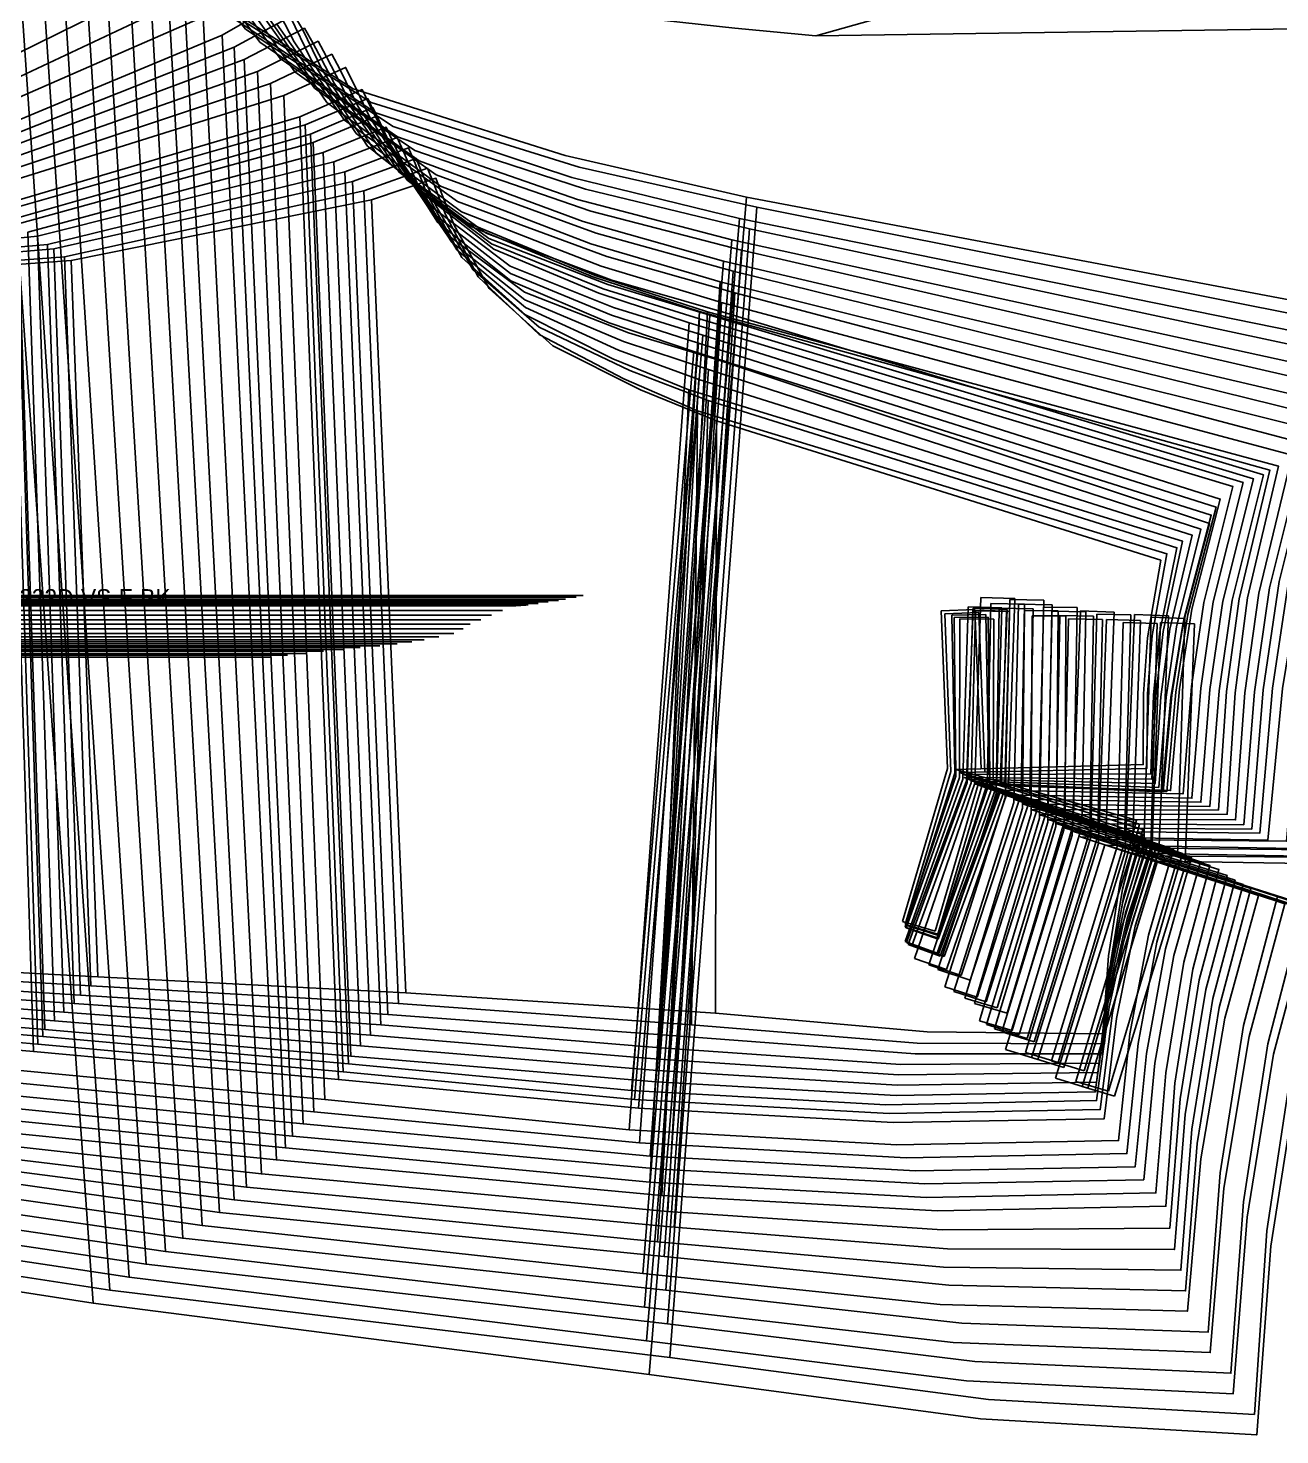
# Model space of a CAD drawing. Extents: x -103 to 6, y 0 to 147.
# Drawn here: x -75.07 to -56.63, y 108.74 to 129.46 of the extents above; entities that cross this region are included whole.
import ezdxf

# ---------------------------------------------------------------- set-up
doc = ezdxf.new("R2010")
doc.units = 0

# ---------------------------------------------------------------- blocks, each defined once
blk = doc.blocks.new('LDM000222D-VS-F-FR_60')
at = {"layer": '1'}
blk.add_lwpolyline([(-77.1952, 145.766), (-72.8323, 146.8439), (-71.8586, 147.0865), (-71.8586, 147.0865), (-71.4376, 146.3196), (-70.6809, 145.5659), (-69.4465, 144.9866), (-68.0994, 144.7555), (-66.3907, 144.6585), (-66.3907, 144.6585), (-56.9045, 144.8959), (-56.9045, 144.8959), (-56.9198, 141.5035), (-56.643, 136.2696), (-56.0609, 131.4348), (-56.0609, 131.4348), (-55.7184, 129.4644), (-55.7184, 129.4644), (-63.469, 129.3513), (-63.469, 129.3513), (-64.663, 129.4651), (-72.8562, 130.36), (-72.8562, 130.36), (-77.1995, 130.9383)], dxfattribs=at)
at = {"layer": '8'}
blk.add_line((-56.0609, 131.4348), (-63.469, 129.3513), dxfattribs=at)
blk = doc.blocks.new('LDM000222D-VS-F-BK_22')
at = {"layer": '1'}
blk.add_lwpolyline([(-82.5299, 125.4445), (-74.4346, 126.0404), (-70.0121, 126.9355), (-69.0644, 127.252), (-69.0644, 127.252), (-68.9755, 127.0184), (-68.7944, 126.562), (-68.281, 125.6293), (-67.3414, 124.7828), (-66.0506, 124.1355), (-64.9324, 123.6804), (-58.3886, 121.6266), (-58.3886, 121.6266), (-58.5845, 120.4807), (-58.6412, 119.6602), (-58.6449, 118.6152), (-58.6449, 118.6152), (-61.4053, 118.5426), (-61.4053, 118.5426), (-58.7469, 117.7963), (-58.7469, 117.7963), (-58.9899, 116.8648), (-59.1559, 115.8003), (-59.2403, 114.6482), (-59.2403, 114.6482), (-61.8287, 114.6795), (-64.9444, 114.9518), (-69.5087, 115.2537), (-69.5087, 115.2537), (-74.0444, 115.4865), (-82.5399, 115.9475)], dxfattribs=at)
at = {"layer": '5'}
blk.add_line((-87.9194, 121.1085), (-66.8929, 121.1085), dxfattribs=at)
at = {"layer": '7'}
blk.add_line((-87.9194, 121.1085), (-66.8929, 121.1085), dxfattribs=at)
at = {"layer": '8'}
for p, q in [((-70.0121, 126.9355), (-69.5087, 115.2537)), ((-74.0444, 115.4865), (-74.4346, 126.0404)), ((-64.9444, 114.9518), (-64.9324, 123.6804)), ((-61.6241, 120.8824), (-61.1244, 120.9024)), ((-61.5308, 118.558), (-61.6241, 120.8824)), ((-61.0305, 118.5531), (-61.1244, 120.9024)), ((-61.5308, 118.558), (-62.1909, 116.3019)), ((-61.0443, 118.4412), (-61.711, 116.1616)), ((-62.1909, 116.3019), (-61.711, 116.1616))]:
    blk.add_line(p, q, dxfattribs=at)
at = {"layer": '1'}
blk.add_text('Piece Name: LDM000222D-VS-F-BK', height=0.25, dxfattribs=at).set_placement((-78.4716, 120.9501))
blk = doc.blocks.new('LDM000222D-VS-F-BK_23')
at = {"layer": '1'}
blk.add_lwpolyline([(-82.6295, 125.4809), (-74.5353, 126.0967), (-70.1269, 127.0675), (-69.1848, 127.4002), (-69.1848, 127.4002), (-69.0919, 127.1682), (-68.9243, 126.7191), (-68.442, 125.7984), (-67.542, 124.9533), (-66.2951, 124.2956), (-65.2129, 123.8289), (-58.2977, 121.7224), (-58.2977, 121.7224), (-58.5139, 120.5187), (-58.5807, 119.656), (-58.5938, 118.5567), (-58.5938, 118.5567), (-61.3545, 118.4965), (-61.3545, 118.4965), (-58.6995, 117.7382), (-58.6995, 117.7382), (-58.9526, 116.7804), (-59.1269, 115.6854), (-59.2175, 114.5001), (-59.2175, 114.5001), (-61.9768, 114.5137), (-65.3001, 114.7802), (-69.6149, 115.0951), (-69.6149, 115.0951), (-74.1451, 115.3549), (-82.6395, 115.8579)], dxfattribs=at)
at = {"layer": '5'}
blk.add_line((-88.0256, 121.0819), (-66.9991, 121.0819), dxfattribs=at)
at = {"layer": '7'}
blk.add_line((-88.0256, 121.0819), (-66.9991, 121.0819), dxfattribs=at)
at = {"layer": '8'}
for p, q in [((-70.1269, 127.0675), (-69.6149, 115.0951)), ((-74.1451, 115.3549), (-74.5353, 126.0967)), ((-65.3001, 114.7802), (-65.2129, 123.8289)), ((-61.566, 120.8372), (-61.0662, 120.8556)), ((-61.4799, 118.5125), (-61.566, 120.8372)), ((-60.9796, 118.5053), (-61.0662, 120.8556)), ((-61.4799, 118.5125), (-62.1524, 116.2607)), ((-60.9939, 118.3935), (-61.6732, 116.1177)), ((-62.1524, 116.2607), (-61.6732, 116.1177))]:
    blk.add_line(p, q, dxfattribs=at)
at = {"layer": '1'}
blk.add_text('Piece Name: LDM000222D-VS-F-BK', height=0.25, dxfattribs=at).set_placement((-78.4715, 120.9501))
blk = doc.blocks.new('LDM000222D-VS-F-BK_24')
at = {"layer": '1'}
blk.add_lwpolyline([(-82.7781, 125.514), (-74.6883, 126.2117), (-70.2933, 127.2068), (-69.3532, 127.5451), (-69.3532, 127.5451), (-69.2589, 127.3137), (-69.0643, 126.8503), (-68.52, 125.9062), (-67.5413, 125.059), (-66.2072, 124.4228), (-65.0536, 123.9797), (-58.1497, 121.809), (-58.1497, 121.809), (-58.4044, 120.5449), (-58.4941, 119.6369), (-58.5324, 118.4784), (-58.5324, 118.4784), (-61.2937, 118.4691), (-61.2937, 118.4691), (-58.6532, 117.6617), (-58.6532, 117.6617), (-58.9301, 116.6855), (-59.1289, 115.5674), (-59.2436, 114.3552), (-59.2436, 114.3552), (-62.0038, 114.3552), (-65.3294, 114.6053), (-69.77, 114.9332), (-69.77, 114.9332), (-74.2981, 115.22), (-82.7881, 115.765)], dxfattribs=at)
at = {"layer": '5'}
blk.add_line((-88.1807, 121.052), (-67.1542, 121.052), dxfattribs=at)
at = {"layer": '7'}
blk.add_line((-88.1807, 121.052), (-67.1542, 121.052), dxfattribs=at)
at = {"layer": '8'}
for p, q in [((-70.2933, 127.2068), (-69.77, 114.9332)), ((-74.2981, 115.22), (-74.6883, 126.2117)), ((-65.3294, 114.6053), (-65.0536, 123.9797)), ((-61.4651, 120.8181), (-60.9651, 120.8279)), ((-61.4188, 118.4874), (-61.4651, 120.8181)), ((-60.9187, 118.4709), (-60.9651, 120.8279)), ((-61.4188, 118.4874), (-62.137, 116.2508)), ((-60.9351, 118.3594), (-61.6608, 116.098)), ((-62.137, 116.2508), (-61.6608, 116.098))]:
    blk.add_line(p, q, dxfattribs=at)
at = {"layer": '1'}
blk.add_text('Piece Name: LDM000222D-VS-F-BK', height=0.25, dxfattribs=at).set_placement((-78.4716, 120.9501))
blk = doc.blocks.new('LDM000222D-VS-F-BK_25')
at = {"layer": '1'}
blk.add_lwpolyline([(-82.8714, 125.5582), (-74.7831, 126.2758), (-70.4029, 127.3468), (-69.4688, 127.7012), (-69.4688, 127.7012), (-69.3705, 127.4715), (-69.1903, 127.0158), (-68.6791, 126.0844), (-67.7424, 125.2385), (-66.4551, 124.591), (-65.3397, 124.1355), (-58.0654, 121.9065), (-58.0654, 121.9065), (-58.3536, 120.5784), (-58.4622, 119.623), (-58.5207, 118.4028), (-58.5207, 118.4028), (-61.2819, 118.427), (-61.2819, 118.427), (-58.6514, 117.5875), (-58.6514, 117.5875), (-58.9452, 116.594), (-59.161, 115.4547), (-59.2919, 114.2184), (-59.2919, 114.2184), (-62.223, 114.1991), (-65.7562, 114.4415), (-69.8723, 114.7824), (-69.8723, 114.7824), (-74.3929, 115.0962), (-82.8814, 115.6832)], dxfattribs=at)
at = {"layer": '5'}
blk.add_line((-88.283, 121.0332), (-67.2565, 121.0332), dxfattribs=at)
at = {"layer": '7'}
blk.add_line((-88.283, 121.0332), (-67.2565, 121.0332), dxfattribs=at)
at = {"layer": '8'}
for p, q in [((-70.4029, 127.3468), (-69.8723, 114.7824)), ((-74.3929, 115.0962), (-74.7831, 126.2758)), ((-65.7562, 114.4415), (-65.3397, 124.1355)), ((-61.4308, 120.7803), (-60.9307, 120.7853)), ((-61.4068, 118.4468), (-61.4308, 120.7803)), ((-60.9069, 118.4242), (-60.9307, 120.7853)), ((-61.4068, 118.4468), (-62.154, 116.2202)), ((-60.9247, 118.3129), (-61.6798, 116.0612)), ((-62.154, 116.2202), (-61.6798, 116.0612))]:
    blk.add_line(p, q, dxfattribs=at)
at = {"layer": '1'}
blk.add_text('Piece Name: LDM000222D-VS-F-BK', height=0.25, dxfattribs=at).set_placement((-78.4716, 120.9501))
blk = doc.blocks.new('LDM000222D-VS-F-BK_26')
at = {"layer": '1'}
blk.add_lwpolyline([(-83.0164, 125.5986), (-74.9335, 126.398), (-70.5648, 127.4936), (-69.6328, 127.8535), (-69.6328, 127.8535), (-69.5331, 127.6244), (-69.3273, 127.1544), (-68.7573, 126.1991), (-67.7453, 125.3494), (-66.3738, 124.7205), (-65.1896, 124.2859), (-57.9265, 121.9952), (-57.9265, 121.9952), (-58.2526, 120.6111), (-58.384, 119.6136), (-58.4678, 118.3381), (-58.4678, 118.3381), (-61.2283, 118.4023), (-61.2283, 118.4023), (-58.6103, 117.5246), (-58.6103, 117.5246), (-58.9261, 116.51), (-59.1639, 115.3448), (-59.3161, 114.0788), (-59.3161, 114.0788), (-62.2481, 114.0468), (-65.7835, 114.2739), (-70.0255, 114.6278), (-70.0255, 114.6278), (-74.5433, 114.9686), (-83.0264, 115.5976)], dxfattribs=at)
at = {"layer": '5'}
blk.add_line((-88.4362, 121.0106), (-67.4097, 121.0106), dxfattribs=at)
at = {"layer": '7'}
blk.add_line((-88.4362, 121.0106), (-67.4097, 121.0106), dxfattribs=at)
at = {"layer": '8'}
for p, q in [((-70.5648, 127.4936), (-70.0255, 114.6278)), ((-74.5433, 114.9686), (-74.9335, 126.398)), ((-65.7835, 114.2739), (-65.1896, 124.2859)), ((-61.3529, 118.4239), (-61.345, 120.7614)), ((-61.345, 120.7614), (-60.8449, 120.7595)), ((-60.8534, 118.394), (-60.8449, 120.7595)), ((-61.3529, 118.4239), (-62.1371, 116.2113)), ((-60.8728, 118.283), (-61.6656, 116.0443)), ((-62.1371, 116.2113), (-61.6656, 116.0443))]:
    blk.add_line(p, q, dxfattribs=at)
at = {"layer": '1'}
blk.add_text('Piece Name: LDM000222D-VS-F-BK', height=0.25, dxfattribs=at).set_placement((-78.4716, 120.9501))
blk = doc.blocks.new('LDM000222D-VS-F-BK_27')
at = {"layer": '1'}
blk.add_lwpolyline([(-75.0714, 126.459), (-70.7216, 127.6305), (-69.796, 128.0065), (-69.796, 128.0065), (-69.6923, 127.7792), (-69.4622, 127.2951), (-68.836, 126.316), (-67.7517, 125.4615), (-66.2992, 124.8492), (-65.0485, 124.4338), (-57.7965, 122.0825), (-57.7965, 122.0825), (-58.1576, 120.645), (-58.3098, 119.6073), (-58.4168, 118.2792), (-58.4168, 118.2792), (-61.1763, 118.3774), (-61.1763, 118.3774), (-58.5693, 117.4674), (-58.5693, 117.4674), (-58.9055, 116.4293), (-59.1634, 115.2355), (-59.3346, 113.9373), (-59.3346, 113.9373), (-62.2675, 113.8937), (-65.8051, 114.1071), (-70.173, 114.4741), (-70.173, 114.4741), (-74.6812, 114.8418), (-83.1626, 115.5128)], dxfattribs=at)
at = {"layer": '5'}
blk.add_line((-88.5837, 120.9888), (-67.5572, 120.9888), dxfattribs=at)
at = {"layer": '7'}
blk.add_line((-88.5837, 120.9888), (-67.5572, 120.9888), dxfattribs=at)
at = {"layer": '8'}
for p, q in [((-70.7216, 127.6305), (-70.173, 114.4741)), ((-74.6812, 114.8418), (-75.0714, 126.459)), ((-65.8051, 114.1071), (-65.0485, 124.4338)), ((-61.3006, 118.4006), (-61.2261, 120.9414)), ((-61.2261, 120.9414), (-60.7262, 120.9266)), ((-60.8015, 118.3645), (-60.7262, 120.9266)), ((-61.3006, 118.4006), (-62.1524, 116.0072)), ((-60.8223, 118.2537), (-61.6812, 115.8395)), ((-62.1524, 116.0072), (-61.6812, 115.8395))]:
    blk.add_line(p, q, dxfattribs=at)
at = {"layer": '1'}
blk.add_text('Piece Name: LDM000222D-VS-F-BK', height=0.25, dxfattribs=at).set_placement((-78.4716, 120.9501))
blk = doc.blocks.new('LDM000222D-VS-F-BK_28')
at = {"layer": '1'}
blk.add_lwpolyline([(-75.2137, 126.5823), (-70.8732, 127.7785), (-69.9498, 128.16), (-69.9498, 128.16), (-69.8448, 127.9333), (-69.5912, 127.4353), (-68.9107, 126.4329), (-67.7563, 125.5733), (-66.2251, 124.9766), (-64.9099, 124.5794), (-57.6692, 122.1679), (-57.6692, 122.1679), (-58.0646, 120.6789), (-58.2373, 119.6027), (-58.3671, 118.2239), (-58.3671, 118.2239), (-61.1254, 118.3508), (-61.1254, 118.3508), (-58.5281, 117.4136), (-58.5281, 117.4136), (-58.8844, 116.3505), (-59.1619, 115.1267), (-59.3514, 113.7947), (-59.3514, 113.7947), (-62.2852, 113.7402), (-65.8249, 113.9405), (-70.3188, 114.3205), (-70.3188, 114.3205), (-74.8235, 114.7152), (-83.2984, 115.4282)], dxfattribs=at)
at = {"layer": '5'}
blk.add_line((-88.7295, 120.9672), (-67.703, 120.9672), dxfattribs=at)
at = {"layer": '7'}
blk.add_line((-88.7295, 120.9672), (-67.703, 120.9672), dxfattribs=at)
at = {"layer": '8'}
for p, q in [((-70.8732, 127.7785), (-70.3188, 114.3205)), ((-74.8235, 114.7152), (-75.2137, 126.5823)), ((-65.8249, 113.9405), (-64.9099, 124.5794)), ((-61.2495, 118.3753), (-61.1504, 120.9179)), ((-61.1504, 120.9179), (-60.6507, 120.8983)), ((-60.7508, 118.334), (-60.6507, 120.8983)), ((-61.2495, 118.3753), (-62.1318, 115.9942)), ((-60.7728, 118.2234), (-61.6628, 115.8205)), ((-62.1318, 115.9942), (-61.6628, 115.8205))]:
    blk.add_line(p, q, dxfattribs=at)
at = {"layer": '1'}
blk.add_text('Piece Name: LDM000222D-VS-F-BK', height=0.25, dxfattribs=at).set_placement((-78.4716, 120.9501))
blk = doc.blocks.new('LDM000222D-VS-F-BK_29')
at = {"layer": '1'}
blk.add_lwpolyline([(-75.2411, 126.6635), (-70.9125, 127.9044), (-69.9931, 128.2953), (-69.9931, 128.2953), (-69.8858, 128.0697), (-69.6586, 127.5848), (-69.0383, 126.6035), (-67.9599, 125.744), (-66.5123, 125.1245), (-65.2652, 124.7028), (-57.6427, 122.2904), (-57.6427, 122.2904), (-58.0474, 120.7514), (-58.2231, 119.6392), (-58.3536, 118.2146), (-58.3536, 118.2146), (-61.1125, 118.3272), (-61.1125, 118.3272), (-58.5104, 117.4035), (-58.5104, 117.4035), (-58.8696, 116.3044), (-59.1463, 115.0401), (-59.3314, 113.665), (-59.3314, 113.665), (-62.4371, 113.6049), (-66.1843, 113.8139), (-70.3528, 114.2075), (-70.3528, 114.2075), (-74.8509, 114.6086), (-83.3265, 115.3326)], dxfattribs=at)
at = {"layer": '5'}
blk.add_line((-88.7635, 120.9656), (-67.737, 120.9656), dxfattribs=at)
at = {"layer": '7'}
blk.add_line((-88.7635, 120.9656), (-67.737, 120.9656), dxfattribs=at)
at = {"layer": '8'}
for p, q in [((-70.9125, 127.9044), (-70.3528, 114.2075)), ((-74.8509, 114.6086), (-75.2411, 126.6635)), ((-66.1843, 113.8139), (-65.2652, 124.7028)), ((-61.2368, 118.351), (-61.1572, 120.8905)), ((-61.1572, 120.8905), (-60.6574, 120.8747)), ((-60.7379, 118.3123), (-60.6574, 120.8747)), ((-61.2368, 118.351), (-62.1074, 115.9658)), ((-60.7593, 118.2016), (-61.6376, 115.7944)), ((-62.1074, 115.9658), (-61.6376, 115.7944))]:
    blk.add_line(p, q, dxfattribs=at)
at = {"layer": '1'}
blk.add_text('Piece Name: LDM000222D-VS-F-BK', height=0.25, dxfattribs=at).set_placement((-78.4716, 120.9501))
blk = doc.blocks.new('LDM000222D-VS-F-BK_30')
at = {"layer": '1'}
blk.add_lwpolyline([(-75.319, 126.8032), (-70.9875, 128.0375), (-70.0675, 128.427), (-70.0675, 128.427), (-69.9605, 128.2012), (-69.722, 127.7089), (-69.0755, 126.7145), (-67.9625, 125.8506), (-66.4754, 125.2368), (-65.1959, 124.8223), (-57.5735, 122.408), (-57.5735, 122.408), (-57.9872, 120.8258), (-58.1662, 119.6825), (-58.2984, 118.2183), (-58.2984, 118.2183), (-61.0577, 118.3216), (-61.0577, 118.3216), (-58.4525, 117.4067), (-58.4525, 117.4067), (-58.8175, 116.267), (-59.0961, 114.9568), (-59.2793, 113.5324), (-59.2793, 113.5324), (-62.3868, 113.4733), (-66.1362, 113.6837), (-70.4297, 114.0907), (-70.4297, 114.0907), (-74.9288, 114.4984), (-83.4001, 115.2334)], dxfattribs=at)
at = {"layer": '5'}
blk.add_line((-88.8404, 120.9604), (-67.8139, 120.9604), dxfattribs=at)
at = {"layer": '7'}
blk.add_line((-88.8404, 120.9604), (-67.8139, 120.9604), dxfattribs=at)
at = {"layer": '8'}
for p, q in [((-70.9875, 128.0375), (-70.4297, 114.0907)), ((-74.9288, 114.4984), (-75.319, 126.8032)), ((-66.1362, 113.6837), (-65.1959, 124.8223)), ((-61.182, 118.3449), (-61.1149, 120.8822)), ((-61.1149, 120.8822), (-60.6151, 120.8688)), ((-60.683, 118.3079), (-60.6151, 120.8688)), ((-61.182, 118.3449), (-62.0464, 115.958)), ((-60.704, 118.1972), (-61.5762, 115.7878)), ((-62.0464, 115.958), (-61.5762, 115.7878))]:
    blk.add_line(p, q, dxfattribs=at)
at = {"layer": '1'}
blk.add_text('Piece Name: LDM000222D-VS-F-BK', height=0.25, dxfattribs=at).set_placement((-78.4716, 120.9501))
blk = doc.blocks.new('LDM000222D-VS-F-BK_31')
at = {"layer": '1'}
blk.add_lwpolyline([(-75.3825, 126.8809), (-71.0665, 128.1598), (-70.1506, 128.5589), (-70.1506, 128.5589), (-70.0412, 128.3342), (-69.7915, 127.8343), (-69.119, 126.8267), (-67.9716, 125.9582), (-66.4454, 125.3496), (-65.1335, 124.9421), (-57.511, 122.5271), (-57.511, 122.5271), (-57.9307, 120.9045), (-58.1111, 119.7325), (-58.2426, 118.2316), (-58.2426, 118.2316), (-61.0024, 118.3207), (-61.0024, 118.3207), (-58.3925, 117.4193), (-58.3925, 117.4193), (-58.7624, 116.2358), (-59.0415, 114.8763), (-59.2209, 113.3992), (-59.2209, 113.3992), (-62.3303, 113.3414), (-66.0818, 113.5536), (-70.5003, 113.9742), (-70.5003, 113.9742), (-74.9923, 114.3883), (-83.4643, 115.1343)], dxfattribs=at)
at = {"layer": '5'}
blk.add_line((-88.911, 120.9553), (-67.8845, 120.9553), dxfattribs=at)
at = {"layer": '7'}
blk.add_line((-88.911, 120.9553), (-67.8845, 120.9553), dxfattribs=at)
at = {"layer": '8'}
for p, q in [((-71.0665, 128.1598), (-70.5003, 113.9742)), ((-74.9923, 114.3883), (-75.3825, 126.8809)), ((-66.0818, 113.5536), (-65.1335, 124.9421)), ((-61.1268, 118.3434), (-61.0354, 121.0766)), ((-61.0354, 121.0766), (-60.5357, 121.0598)), ((-60.6276, 118.3089), (-60.5357, 121.0598)), ((-61.1268, 118.3434), (-62.0163, 115.7609)), ((-60.648, 118.1981), (-61.5435, 115.5981)), ((-62.0163, 115.7609), (-61.5435, 115.5981))]:
    blk.add_line(p, q, dxfattribs=at)
at = {"layer": '1'}
blk.add_text('Piece Name: LDM000222D-VS-F-BK', height=0.25, dxfattribs=at).set_placement((-78.4716, 120.9501))
blk = doc.blocks.new('LDM000222D-VS-F-BK_33')
at = {"layer": '1'}
blk.add_lwpolyline([(-75.5779, 127.1321), (-71.3031, 128.4733), (-70.3936, 128.8866), (-70.3936, 128.8866), (-70.2807, 128.6636), (-70.0343, 128.1497), (-69.3651, 127.1112), (-68.2093, 126.2066), (-66.6629, 125.5609), (-65.3318, 125.1238), (-57.3264, 122.7142), (-57.3264, 122.7142), (-57.7537, 121.0015), (-57.933, 119.7655), (-58.0579, 118.1836), (-58.0579, 118.1836), (-60.8185, 118.2382), (-60.8185, 118.2382), (-58.1976, 117.3695), (-58.1976, 117.3695), (-58.5701, 116.1033), (-58.8429, 114.6515), (-59.0074, 113.0762), (-59.0074, 113.0762), (-62.2741, 113.0137), (-66.2156, 113.2345), (-70.6978, 113.682), (-70.6978, 113.682), (-75.1877, 114.1092)], dxfattribs=at)
at = {"layer": '5'}
blk.add_line((-89.1085, 120.8862), (-68.082, 120.8862), dxfattribs=at)
at = {"layer": '7'}
blk.add_line((-89.1085, 120.8862), (-68.082, 120.8862), dxfattribs=at)
at = {"layer": '8'}
for p, q in [((-71.3031, 128.4733), (-70.6978, 113.682)), ((-66.2156, 113.2345), (-65.3318, 125.1238)), ((-60.9432, 118.2594), (-60.8925, 120.9863)), ((-60.8925, 120.9863), (-60.3926, 120.9769)), ((-60.4437, 118.2311), (-60.3926, 120.9769)), ((-60.9432, 118.2594), (-61.8032, 115.6675)), ((-60.4626, 118.12), (-61.3286, 115.51)), ((-61.8032, 115.6675), (-61.3286, 115.51))]:
    blk.add_line(p, q, dxfattribs=at)
at = {"layer": '1'}
blk.add_text('Piece Name: LDM000222D-VS-F-BK', height=0.25, dxfattribs=at).set_placement((-78.4716, 120.9501))
blk = doc.blocks.new('LDM000222D-VS-F-BK_34')
at = {"layer": '1'}
blk.add_lwpolyline([(-75.7362, 127.2387), (-71.499, 128.6495), (-70.5968, 129.0784), (-70.5968, 129.0784), (-70.4801, 128.8574), (-70.2111, 128.3165), (-69.4858, 127.2258), (-68.2469, 126.2845), (-66.5979, 125.6237), (-65.1802, 125.1806), (-57.1746, 122.7697), (-57.1746, 122.7697), (-57.614, 121.012), (-57.7987, 119.7435), (-57.9277, 118.1199), (-57.9277, 118.1199), (-60.6884, 118.1707), (-60.6884, 118.1707), (-58.0663, 117.3056), (-58.0663, 117.3056), (-58.4459, 116.0012), (-58.7224, 114.5061), (-58.887, 112.8842), (-58.887, 112.8842), (-62.1392, 112.8218), (-66.0632, 113.0413), (-70.8594, 113.5024), (-70.8594, 113.5024), (-75.346, 113.936)], dxfattribs=at)
at = {"layer": '5'}
blk.add_line((-89.2701, 120.818), (-68.2436, 120.818), dxfattribs=at)
at = {"layer": '7'}
blk.add_line((-89.2701, 120.818), (-68.2436, 120.818), dxfattribs=at)
at = {"layer": '8'}
for p, q in [((-71.499, 128.6495), (-70.8594, 113.5024)), ((-66.0632, 113.0413), (-65.1802, 125.1806)), ((-60.8131, 118.1917), (-60.7661, 120.918)), ((-60.7661, 120.918), (-60.2662, 120.9093)), ((-60.3136, 118.1641), (-60.2662, 120.9093)), ((-60.8131, 118.1917), (-61.6703, 115.5991)), ((-60.3323, 118.053), (-61.1955, 115.4421)), ((-61.6703, 115.5991), (-61.1955, 115.4421))]:
    blk.add_line(p, q, dxfattribs=at)
at = {"layer": '1'}
blk.add_text('Piece Name: LDM000222D-VS-F-BK', height=0.25, dxfattribs=at).set_placement((-78.4716, 120.9501))
blk = doc.blocks.new('LDM000222D-VS-F-BK_35')
at = {"layer": '1'}
blk.add_lwpolyline([(-75.8913, 127.3453), (-71.6926, 128.8261), (-70.798, 129.2707), (-70.798, 129.2707), (-70.6775, 129.0518), (-70.3862, 128.4838), (-69.6055, 127.3412), (-68.2842, 126.3631), (-66.5332, 125.6867), (-65.0296, 125.2373), (-57.0237, 122.8253), (-57.0237, 122.8253), (-57.474, 121.024), (-57.6633, 119.7239), (-57.7954, 118.0601), (-57.7954, 118.0601), (-60.5562, 118.1057), (-60.5562, 118.1057), (-57.9325, 117.2456), (-57.9325, 117.2456), (-58.3192, 115.9017), (-58.5991, 114.3618), (-58.7635, 112.6918), (-58.7635, 112.6918), (-62.0012, 112.6296), (-65.9077, 112.848), (-71.0179, 113.3226), (-71.0179, 113.3226), (-75.5011, 113.7627)], dxfattribs=at)
at = {"layer": '5'}
blk.add_line((-89.4286, 120.7497), (-68.4021, 120.7497), dxfattribs=at)
at = {"layer": '7'}
blk.add_line((-89.4286, 120.7497), (-68.4021, 120.7497), dxfattribs=at)
at = {"layer": '8'}
for p, q in [((-71.6926, 128.8261), (-71.0179, 113.3226)), ((-65.9077, 112.848), (-65.0296, 125.2373)), ((-60.6809, 118.1264), (-60.6096, 121.0475)), ((-60.6096, 121.0475), (-60.1098, 121.0352)), ((-60.1814, 118.0998), (-60.1098, 121.0352)), ((-60.6809, 118.1264), (-61.5695, 115.3424)), ((-60.1999, 117.9886), (-61.0931, 115.1903)), ((-61.5695, 115.3424), (-61.0931, 115.1903))]:
    blk.add_line(p, q, dxfattribs=at)
at = {"layer": '1'}
blk.add_text('Piece Name: LDM000222D-VS-F-BK', height=0.25, dxfattribs=at).set_placement((-78.4716, 120.9501))
blk = doc.blocks.new('LDM000222D-VS-F-BK_36')
at = {"layer": '1'}
blk.add_lwpolyline([(-76.0437, 127.4519), (-71.8873, 129.0026), (-71.0008, 129.4631), (-71.0008, 129.4631), (-70.8764, 129.2464), (-70.5628, 128.6515), (-69.7271, 127.4569), (-68.3236, 126.4421), (-66.4712, 125.7501), (-64.882, 125.2944), (-56.8757, 122.8814), (-56.8757, 122.8814), (-57.3363, 121.0356), (-57.5296, 119.7035), (-57.6643, 117.9987), (-57.6643, 117.9987), (-60.4251, 118.0385), (-60.4251, 118.0385), (-57.7997, 117.1839), (-57.7997, 117.1839), (-58.1924, 115.8008), (-58.4745, 114.2165), (-58.6375, 112.4989), (-58.6375, 112.4989), (-61.8607, 112.4372), (-65.7496, 112.655), (-71.1739, 113.1432), (-71.1739, 113.1432), (-75.6536, 113.5897)], dxfattribs=at)
at = {"layer": '5'}
blk.add_line((-89.5846, 120.6817), (-68.5581, 120.6817), dxfattribs=at)
at = {"layer": '7'}
blk.add_line((-89.5846, 120.6817), (-68.5581, 120.6817), dxfattribs=at)
at = {"layer": '8'}
for p, q in [((-71.8873, 129.0026), (-71.1739, 113.1432)), ((-65.7496, 112.655), (-64.882, 125.2944)), ((-60.5499, 118.0589), (-60.4849, 120.9791)), ((-60.4849, 120.9791), (-59.9851, 120.9679)), ((-60.0504, 118.0334), (-59.9851, 120.9679)), ((-60.5499, 118.0589), (-61.4333, 115.2735)), ((-60.0685, 117.9222), (-60.9568, 115.1223)), ((-61.4333, 115.2735), (-60.9568, 115.1223))]:
    blk.add_line(p, q, dxfattribs=at)
at = {"layer": '1'}
blk.add_text('Piece Name: LDM000222D-VS-F-BK', height=0.25, dxfattribs=at).set_placement((-78.4716, 120.9501))
blk = doc.blocks.new('LDM000222D-VS-F-BK_37')
at = {"layer": '1'}
for points in [[(-71.1567, 129.6614), (-71.0282, 129.4471), (-70.7359, 128.8422), (-69.9433, 127.6202), (-68.5775, 126.5579), (-66.7522, 125.8022), (-65.1814, 125.2916), (-56.7818, 122.9532), (-56.7818, 122.9532), (-57.2341, 121.0587), (-57.4181, 119.6928), (-57.5382, 117.946), (-57.5382, 117.946), (-60.2995, 117.9529), (-60.2995, 117.9529), (-57.6639, 117.1298), (-57.6639, 117.1298), (-58.0477, 115.7037), (-58.315, 114.0725), (-58.4581, 112.306), (-58.4581, 112.306), (-61.8368, 112.2388), (-65.9136, 112.464), (-71.2765, 112.969), (-71.2765, 112.969), (-75.752, 113.4187)], [(-76.1422, 127.5603), (-72.0343, 129.1841), (-71.1567, 129.6614)]]:
    blk.add_lwpolyline(points, dxfattribs=at)
at = {"layer": '5'}
blk.add_line((-89.6872, 120.6157), (-68.6607, 120.6157), dxfattribs=at)
at = {"layer": '7'}
blk.add_line((-89.6872, 120.6157), (-68.6607, 120.6157), dxfattribs=at)
at = {"layer": '8'}
for p, q in [((-72.0343, 129.1841), (-71.2765, 112.969)), ((-65.9136, 112.464), (-65.1814, 125.2916)), ((-60.4244, 117.9718), (-60.396, 120.8872)), ((-60.396, 120.8872), (-59.8961, 120.8823)), ((-59.9246, 117.9523), (-59.8961, 120.8823)), ((-60.4244, 117.9718), (-61.2734, 115.1755)), ((-59.9415, 117.8409), (-60.7949, 115.0302)), ((-61.2734, 115.1755), (-60.7949, 115.0302))]:
    blk.add_line(p, q, dxfattribs=at)
at = {"layer": '1'}
blk.add_text('Piece Name: LDM000222D-VS-F-BK', height=0.25, dxfattribs=at).set_placement((-78.4716, 120.9501))
blk = doc.blocks.new('LDM000222D-VS-F-BK_38')
at = {"layer": '1'}
for points in [[(-71.2126, 129.6442), (-70.9049, 129.009), (-70.0707, 127.726), (-68.6346, 126.6113), (-66.716, 125.8194), (-65.0651, 125.2846), (-56.6545, 123.012), (-56.6545, 123.012), (-57.11, 121.0713), (-57.293, 119.6727), (-57.4091, 117.8844), (-57.4091, 117.8844), (-60.1704, 117.8766), (-60.1704, 117.8766), (-57.5304, 117.0676), (-57.5304, 117.0676), (-57.9145, 115.601), (-58.1777, 113.9248), (-58.3123, 112.1105), (-58.3123, 112.1105), (-61.6765, 112.0443), (-65.7358, 112.2694), (-71.4127, 112.7913), (-71.4127, 112.7913), (-75.8839, 113.2441)], [(-76.2741, 127.6649), (-72.2134, 129.3619), (-71.3452, 129.856)]]:
    blk.add_lwpolyline(points, dxfattribs=at)
at = {"layer": '5'}
blk.add_line((-89.8234, 120.5461), (-68.7969, 120.5461), dxfattribs=at)
at = {"layer": '7'}
blk.add_line((-89.8234, 120.5461), (-68.7969, 120.5461), dxfattribs=at)
at = {"layer": '8'}
for p, q in [((-72.2134, 129.3619), (-71.4127, 112.7913)), ((-65.7358, 112.2694), (-65.0651, 125.2846)), ((-60.2954, 117.8949), (-60.2836, 120.8078)), ((-60.2836, 120.8078), (-59.7837, 120.8058)), ((-59.7955, 117.8781), (-59.7837, 120.8058)), ((-60.2954, 117.8949), (-61.13, 115.0944)), ((-59.8118, 117.7666), (-60.6508, 114.9516)), ((-61.13, 115.0944), (-60.6508, 114.9516))]:
    blk.add_line(p, q, dxfattribs=at)
at = {"layer": '1'}
blk.add_text('Piece Name: LDM000222D-VS-F-BK', height=0.25, dxfattribs=at).set_placement((-78.4715, 120.9501))
blk = doc.blocks.new('LDM000222D-VS-F-BK_40')
at = {"layer": '1'}
for points in [[(-71.4934, 129.9302), (-71.1524, 129.2609), (-70.2374, 127.9136), (-68.6855, 126.7583), (-66.6271, 125.9566), (-64.8591, 125.4229), (-56.4499, 123.1721)], [(-56.4499, 123.1721), (-56.9445, 121.1403), (-57.1486, 119.6747), (-57.2859, 117.7999), (-57.2859, 117.7999), (-60.0472, 117.8076), (-60.0472, 117.8076), (-57.4117, 116.9838), (-57.4117, 116.9838), (-57.8205, 115.447), (-58.1033, 113.6897), (-58.2519, 111.7871), (-58.2519, 111.7871), (-61.6048, 111.7604), (-65.647, 112.0322), (-71.6343, 112.5864), (-71.6343, 112.5864), (-76.1024, 113.0809)], [(-76.4926, 127.8824), (-72.4896, 129.6322)]]:
    blk.add_lwpolyline(points, dxfattribs=at)
at = {"layer": '5'}
blk.add_line((-90.045, 120.4969), (-69.0185, 120.4969), dxfattribs=at)
at = {"layer": '7'}
blk.add_line((-90.045, 120.4969), (-69.0185, 120.4969), dxfattribs=at)
at = {"layer": '8'}
for p, q in [((-72.4896, 129.6322), (-71.6343, 112.5864)), ((-65.647, 112.0322), (-64.8591, 125.4229)), ((-60.172, 117.8267), (-60.1168, 120.9363)), ((-60.1168, 120.9363), (-59.617, 120.9274)), ((-59.6723, 117.807), (-59.617, 120.9274)), ((-60.172, 117.8267), (-61.0574, 114.842)), ((-59.6892, 117.6956), (-60.578, 114.6998)), ((-61.0574, 114.842), (-60.578, 114.6998))]:
    blk.add_line(p, q, dxfattribs=at)
at = {"layer": '1'}
blk.add_text('Piece Name: LDM000222D-VS-F-BK', height=0.25, dxfattribs=at).set_placement((-78.4716, 120.9501))
blk = doc.blocks.new('LDM000222D-VS-F-BK_42')
at = {"layer": '1'}
for points in [[(-71.4061, 129.5211), (-70.4112, 128.1093), (-68.7445, 126.9127), (-66.5472, 126.1005), (-64.6627, 125.567), (-56.2546, 123.3403), (-56.2546, 123.3403), (-56.7854, 121.2191), (-57.0087, 119.6881), (-57.1648, 117.7286), (-57.1648, 117.7286), (-59.9259, 117.7455), (-59.9259, 117.7455), (-57.2933, 116.9128), (-57.2933, 116.9128), (-57.7254, 115.3036), (-58.0261, 113.4631), (-58.1865, 111.4701), (-58.1865, 111.4701), (-61.5278, 111.4831), (-65.5522, 111.8017), (-71.851, 112.3885), (-71.851, 112.3885), (-76.3049, 112.9244)], [(-76.6951, 128.043), (-72.7672, 129.8979)]]:
    blk.add_lwpolyline(points, dxfattribs=at)
at = {"layer": '5'}
blk.add_line((-90.2616, 120.4544), (-69.2351, 120.4544), dxfattribs=at)
at = {"layer": '7'}
blk.add_line((-90.2616, 120.4544), (-69.2351, 120.4544), dxfattribs=at)
at = {"layer": '8'}
for p, q in [((-72.7672, 129.8979), (-71.851, 112.3885)), ((-65.5522, 111.8017), (-64.6627, 125.567)), ((-60.0508, 117.7651), (-59.9893, 120.8742)), ((-59.9893, 120.8742), (-59.4896, 120.8643)), ((-59.5512, 117.7437), (-59.4896, 120.8643)), ((-60.0508, 117.7651), (-60.9528, 114.7865)), ((-59.5683, 117.6323), (-60.4742, 114.6416)), ((-60.9528, 114.7865), (-60.4742, 114.6416))]:
    blk.add_line(p, q, dxfattribs=at)
at = {"layer": '1'}
blk.add_text('Piece Name: LDM000222D-VS-F-BK', height=0.25, dxfattribs=at).set_placement((-78.4716, 120.9501))
blk = doc.blocks.new('LDM000222D-VS-F-BK_44')
at = {"layer": '1'}
for points in [[(-71.6617, 129.8135), (-70.6706, 128.3709), (-68.9961, 127.1382), (-66.7793, 126.2885), (-64.8761, 125.7251), (-56.0885, 123.5303), (-56.0885, 123.5303), (-56.6458, 121.3141), (-56.8809, 119.7143), (-57.0464, 117.6666), (-57.0464, 117.6666), (-59.8076, 117.6821), (-59.8076, 117.6821), (-57.1745, 116.8507), (-57.1745, 116.8507), (-57.6205, 115.1695), (-57.9285, 113.2472), (-58.0895, 111.1661), (-58.0895, 111.1661), (-61.5885, 111.2123), (-65.8001, 111.5851), (-72.0361, 112.2043), (-72.0361, 112.2043), (-76.4866, 112.7818)], [(-76.8768, 128.2803), (-73.0137, 130.1877)]]:
    blk.add_lwpolyline(points, dxfattribs=at)
at = {"layer": '5'}
blk.add_line((-90.4468, 120.4258), (-69.4203, 120.4258), dxfattribs=at)
at = {"layer": '7'}
blk.add_line((-90.4468, 120.4258), (-69.4203, 120.4258), dxfattribs=at)
at = {"layer": '8'}
for p, q in [((-73.0137, 130.1877), (-72.0361, 112.2043)), ((-65.8001, 111.5851), (-64.8761, 125.7251)), ((-59.9325, 117.7016), (-59.8754, 120.8098)), ((-59.8754, 120.8098), (-59.3756, 120.8006)), ((-59.4328, 117.6805), (-59.3756, 120.8006)), ((-59.9325, 117.7016), (-60.8347, 114.7234)), ((-59.4499, 117.569), (-60.3562, 114.5784)), ((-60.8347, 114.7234), (-60.3562, 114.5784))]:
    blk.add_line(p, q, dxfattribs=at)
at = {"layer": '1'}
blk.add_text('Piece Name: LDM000222D-VS-F-BK', height=0.25, dxfattribs=at).set_placement((-78.4716, 120.9501))
blk = doc.blocks.new('LDM000222D-VS-F-BK_46')
at = {"layer": '1'}
blk.add_lwpolyline([(-71.9203, 130.087), (-70.8492, 128.5797), (-69.0599, 127.3055), (-66.7042, 126.445), (-64.6844, 125.8816), (-55.8977, 123.713), (-55.8977, 123.713), (-56.4904, 121.4063), (-56.7439, 119.7402), (-56.9273, 117.6071), (-56.9273, 117.6071), (-59.6884, 117.6325), (-59.6884, 117.6325), (-57.0583, 116.7917), (-57.0583, 116.7917), (-57.5262, 115.0385), (-57.8505, 113.0336), (-58.0218, 110.8628), (-58.0218, 110.8628), (-61.5085, 110.9485), (-65.7013, 111.3678), (-72.2505, 112.0196), (-72.2505, 112.0196), (-76.6853, 112.6385)], dxfattribs=at)
at = {"layer": '5'}
blk.add_line((-90.6612, 120.3965), (-69.6347, 120.3965), dxfattribs=at)
at = {"layer": '7'}
blk.add_line((-90.6612, 120.3965), (-69.6347, 120.3965), dxfattribs=at)
at = {"layer": '8'}
for p, q in [((-73.2942, 130.4659), (-72.2505, 112.0196)), ((-65.7013, 111.3678), (-64.6844, 125.8816)), ((-59.8133, 117.6525), (-59.7473, 120.7611)), ((-59.7473, 120.7611), (-59.2475, 120.7505)), ((-59.3136, 117.6296), (-59.2475, 120.7505)), ((-59.8133, 117.6525), (-60.7298, 114.6793)), ((-59.3312, 117.5181), (-60.252, 114.532)), ((-60.7298, 114.6793), (-60.252, 114.532))]:
    blk.add_line(p, q, dxfattribs=at)
at = {"layer": '1'}
blk.add_text('Piece Name: LDM000222D-VS-F-BK', height=0.25, dxfattribs=at).set_placement((-78.4715, 120.9501))
blk = doc.blocks.new('LDM000222D-VS-F-BK_48')
at = {"layer": '1'}
blk.add_lwpolyline([(-72.237, 130.3703), (-71.1426, 128.8204), (-69.3105, 127.5075), (-66.8959, 126.6173), (-64.8252, 126.0331), (-55.6608, 123.8842), (-55.6608, 123.8842), (-56.3078, 121.4757), (-56.5924, 119.7341), (-56.8089, 117.5027), (-56.8089, 117.5027), (-59.5696, 117.5527), (-59.5696, 117.5527), (-56.9472, 116.6884), (-56.9472, 116.6884), (-57.4459, 114.8783), (-57.7983, 112.8065), (-57.9936, 110.5618), (-57.9936, 110.5618), (-61.6364, 110.6639), (-66.0161, 111.117), (-72.5044, 111.8259), (-72.5044, 111.8259), (-76.9333, 112.4527)], dxfattribs=at)
at = {"layer": '5'}
blk.add_line((-90.9151, 120.3657), (-69.8886, 120.3657), dxfattribs=at)
at = {"layer": '7'}
blk.add_line((-90.9151, 120.3657), (-69.8886, 120.3657), dxfattribs=at)
at = {"layer": '8'}
for p, q in [((-73.6115, 130.7507), (-72.5044, 111.8259)), ((-66.0161, 111.117), (-64.8252, 126.0331)), ((-59.6943, 117.5738), (-59.5719, 120.8789)), ((-59.5719, 120.8789), (-59.0723, 120.8604)), ((-59.1949, 117.5464), (-59.0723, 120.8604)), ((-59.6943, 117.5738), (-60.675, 114.4208)), ((-59.2135, 117.4351), (-60.1975, 114.2723)), ((-60.675, 114.4208), (-60.1975, 114.2723))]:
    blk.add_line(p, q, dxfattribs=at)
at = {"layer": '1'}
blk.add_text('Piece Name: LDM000222D-VS-F-BK', height=0.25, dxfattribs=at).set_placement((-78.4715, 120.9501))
blk = doc.blocks.new('LDM000222D-VS-F-BK_50')
at = {"layer": '1'}
blk.add_lwpolyline([(-72.5605, 130.6408), (-71.3577, 129.0153), (-69.3745, 127.6599), (-66.7806, 126.7688), (-64.5604, 126.1954), (-55.3947, 124.0891), (-55.3947, 124.0891), (-56.0462, 121.5953), (-56.328, 119.7934), (-56.5359, 117.4856), (-56.5359, 117.4856), (-59.297, 117.5122), (-59.297, 117.5122), (-56.6673, 116.6703), (-56.6673, 116.6703), (-57.1672, 114.7729), (-57.511, 112.6038), (-57.6887, 110.2559), (-57.6887, 110.2559), (-61.318, 110.3859), (-65.679, 110.8714), (-72.7927, 111.6376), (-72.7927, 111.6376), (-77.2023, 112.2721)], dxfattribs=at)
at = {"layer": '5'}
blk.add_line((-91.2034, 120.3401), (-70.1769, 120.3401), dxfattribs=at)
at = {"layer": '7'}
blk.add_line((-91.2034, 120.3401), (-70.1769, 120.3401), dxfattribs=at)
at = {"layer": '8'}
for p, q in [((-73.9667, 131.0301), (-72.7927, 111.6376)), ((-65.679, 110.8714), (-64.5604, 126.1954)), ((-59.4218, 117.5323), (-59.3301, 120.8337)), ((-59.3301, 120.8337), (-58.8304, 120.8198)), ((-58.9222, 117.5091), (-58.8304, 120.8198)), ((-59.4218, 117.5323), (-60.3776, 114.372)), ((-58.9399, 117.3977), (-59.8989, 114.2272)), ((-60.3776, 114.372), (-59.8989, 114.2272))]:
    blk.add_line(p, q, dxfattribs=at)
at = {"layer": '1'}
blk.add_text('Piece Name: LDM000222D-VS-F-BK', height=0.25, dxfattribs=at).set_placement((-78.4716, 120.9501))
blk = doc.blocks.new('LDM000222D-VS-F-BK_52')
at = {"layer": '1'}
blk.add_lwpolyline([(-72.881, 130.9244), (-71.6548, 129.2561), (-69.6287, 127.8619), (-66.9758, 126.9409), (-64.7045, 126.3466), (-55.1611, 124.2609), (-55.1611, 124.2609), (-55.8665, 121.6637), (-56.1789, 119.7852), (-56.4192, 117.3778), (-56.4192, 117.3778), (-59.1798, 117.4297), (-59.1798, 117.4297), (-56.558, 116.5636), (-56.558, 116.5636), (-57.0875, 114.6102), (-57.458, 112.3754), (-57.6585, 109.9549), (-57.6585, 109.9549), (-61.4438, 110.1014), (-65.9911, 110.621), (-73.0447, 111.4443), (-73.0447, 111.4443), (-77.4476, 112.0867)], dxfattribs=at)
at = {"layer": '5'}
blk.add_line((-91.4554, 120.3097), (-70.4289, 120.3097), dxfattribs=at)
at = {"layer": '7'}
blk.add_line((-91.4554, 120.3097), (-70.4289, 120.3097), dxfattribs=at)
at = {"layer": '8'}
for p, q in [((-74.2862, 131.3145), (-73.0447, 111.4443)), ((-65.9911, 110.621), (-64.7045, 126.3466)), ((-59.3045, 117.4509), (-59.185, 120.7547)), ((-59.185, 120.7547), (-58.6855, 120.7366)), ((-58.8051, 117.4231), (-58.6855, 120.7366)), ((-59.3045, 117.4509), (-60.2912, 114.3005)), ((-58.8239, 117.3119), (-59.8141, 114.151)), ((-60.2912, 114.3005), (-59.8141, 114.151))]:
    blk.add_line(p, q, dxfattribs=at)
at = {"layer": '1'}
blk.add_text('Piece Name: LDM000222D-VS-F-BK', height=0.25, dxfattribs=at).set_placement((-78.4716, 120.9501))
blk = doc.blocks.new('LDM000222D-VS-F-BK_54')
at = {"layer": '1'}
blk.add_lwpolyline([(-73.1991, 131.1919), (-71.8659, 129.4496), (-69.6906, 128.0139), (-66.8612, 127.0925), (-64.4425, 126.5094), (-54.8978, 124.4669), (-54.8978, 124.4669), (-55.6066, 121.7831), (-55.9153, 119.8434), (-56.1458, 117.3587), (-56.1458, 117.3587), (-58.9069, 117.3893), (-58.9069, 117.3893), (-56.2783, 116.5435), (-56.2783, 116.5435), (-56.8087, 114.5035), (-57.1705, 112.1722), (-57.3534, 109.6493), (-57.3534, 109.6493), (-61.1249, 109.8236), (-65.6531, 110.3754), (-73.3327, 111.2561), (-73.3327, 111.2561), (-77.7135, 111.9061)], dxfattribs=at)
at = {"layer": '5'}
blk.add_line((-91.7434, 120.2841), (-70.7169, 120.2841), dxfattribs=at)
at = {"layer": '7'}
blk.add_line((-91.7434, 120.2841), (-70.7169, 120.2841), dxfattribs=at)
at = {"layer": '8'}
for p, q in [((-74.6437, 131.6107), (-73.3327, 111.2561)), ((-65.6531, 110.3754), (-64.4425, 126.5094)), ((-59.0316, 117.4095), (-58.9398, 120.7101)), ((-58.9398, 120.7101), (-58.4403, 120.6962)), ((-58.532, 117.3856), (-58.4403, 120.6962)), ((-59.0316, 117.4095), (-59.9948, 114.2519)), ((-58.55, 117.2742), (-59.5166, 114.106)), ((-59.9948, 114.2519), (-59.5166, 114.106))]:
    blk.add_line(p, q, dxfattribs=at)
at = {"layer": '1'}
blk.add_text('Piece Name: LDM000222D-VS-F-BK', height=0.25, dxfattribs=at).set_placement((-78.4716, 120.9501))
blk = doc.blocks.new('LDM000222D-VS-F-BK_56')
at = {"layer": '1'}
blk.add_lwpolyline([(-72.1688, 129.6905), (-69.9502, 128.2159), (-67.0611, 127.2647), (-64.5909, 126.6607), (-54.6686, 124.6399), (-54.6686, 124.6399), (-55.4291, 121.8563), (-55.767, 119.8426), (-56.0285, 117.2618), (-56.0285, 117.2618), (-58.7893, 117.3114), (-58.7893, 117.3114), (-56.1666, 116.4475), (-56.1666, 116.4475), (-56.7267, 114.3482), (-57.1149, 111.9476), (-57.3199, 109.3483), (-57.3199, 109.3483), (-61.2471, 109.5393), (-65.9615, 110.1254), (-73.5815, 111.0632), (-73.5815, 111.0632), (-77.9548, 111.7211)], dxfattribs=at)
at = {"layer": '5'}
blk.add_line((-91.9922, 120.2541), (-70.9657, 120.2541), dxfattribs=at)
at = {"layer": '7'}
blk.add_line((-91.9922, 120.2541), (-70.9657, 120.2541), dxfattribs=at)
at = {"layer": '8'}
for p, q in [((-74.9679, 131.8942), (-73.5815, 111.0632)), ((-65.9615, 110.1254), (-64.5909, 126.6607)), ((-58.9139, 117.3325), (-58.7721, 120.8277)), ((-58.7721, 120.8277), (-58.2727, 120.8075)), ((-58.4144, 117.3051), (-58.2727, 120.8075)), ((-58.9139, 117.3325), (-59.9372, 113.9943)), ((-58.4332, 117.1938), (-59.4591, 113.8477)), ((-59.9372, 113.9943), (-59.4591, 113.8477))]:
    blk.add_line(p, q, dxfattribs=at)
at = {"layer": '1'}
blk.add_text('Piece Name: LDM000222D-VS-F-BK', height=0.25, dxfattribs=at).set_placement((-78.4716, 120.9501))
blk = doc.blocks.new('LDM000222D-VS-F-BK_58')
at = {"layer": '1'}
blk.add_lwpolyline([(-72.3861, 129.8848), (-70.019, 128.3689), (-66.954, 127.4175), (-64.337, 126.8245), (-54.4135, 124.848), (-54.4135, 124.848), (-55.1744, 121.9779), (-55.5065, 119.9033), (-55.7556, 117.2457), (-55.7556, 117.2457), (-58.5167, 117.2726), (-58.5167, 117.2726), (-55.887, 116.4304), (-55.887, 116.4304), (-56.4464, 114.2435), (-56.8239, 111.7453), (-57.009, 109.0427), (-57.009, 109.0427), (-60.9222, 109.2617), (-65.6172, 109.8802), (-73.8639, 110.8755), (-73.8639, 110.8755), (-78.2131, 111.5409)], dxfattribs=at)
at = {"layer": '5'}
blk.add_line((-92.2745, 120.2289), (-71.2481, 120.2289), dxfattribs=at)
at = {"layer": '7'}
blk.add_line((-92.2745, 120.2289), (-71.2481, 120.2289), dxfattribs=at)
at = {"layer": '8'}
for p, q in [((-75.3293, 132.1889), (-73.8639, 110.8755)), ((-65.6172, 109.8802), (-64.337, 126.8245)), ((-58.6415, 117.2926), (-58.5308, 120.7847)), ((-58.5308, 120.7847), (-58.0312, 120.7689)), ((-58.1418, 117.2694), (-58.0312, 120.7689)), ((-58.6415, 117.2926), (-59.6378, 113.9463)), ((-58.1596, 117.1579), (-59.1585, 113.8036)), ((-59.6378, 113.9463), (-59.1585, 113.8036))]:
    blk.add_line(p, q, dxfattribs=at)
at = {"layer": '1'}
blk.add_text('Piece Name: LDM000222D-VS-F-BK', height=0.25, dxfattribs=at).set_placement((-78.4716, 120.9501))
blk = doc.blocks.new('LDM000222D-VS-F-BK_60')
at = {"layer": '1'}
blk.add_lwpolyline([(-72.694, 130.126), (-70.2832, 128.5711), (-67.1581, 127.5898), (-64.4893, 126.976), (-54.1882, 125.0223), (-54.1882, 125.0223), (-54.9999, 122.051), (-55.3606, 119.9016), (-55.6397, 117.1468), (-55.6397, 117.1468), (-58.4006, 117.1928), (-58.4006, 117.1928), (-55.7767, 116.3324), (-55.7767, 116.3324), (-56.3644, 114.0867), (-56.7669, 111.5198), (-56.9726, 108.7417), (-56.9726, 108.7417), (-61.0413, 108.9777), (-65.9221, 109.6305), (-74.1098, 110.683), (-74.1098, 110.683), (-78.4509, 111.3562)], dxfattribs=at)
at = {"layer": '5'}
blk.add_line((-92.5205, 120.1992), (-71.494, 120.1992), dxfattribs=at)
at = {"layer": '7'}
blk.add_line((-92.5205, 120.1992), (-71.494, 120.1992), dxfattribs=at)
at = {"layer": '8'}
for p, q in [((-75.657, 132.4713), (-74.1098, 110.683)), ((-65.9221, 109.6305), (-64.4893, 126.976)), ((-58.5252, 117.2136), (-58.3919, 120.7076)), ((-58.3919, 120.7076), (-57.8924, 120.6886)), ((-58.0256, 117.187), (-57.8924, 120.6886)), ((-58.5252, 117.2136), (-59.5462, 113.8751)), ((-58.0443, 117.0756), (-59.068, 113.7288)), ((-59.5462, 113.8751), (-59.068, 113.7288))]:
    blk.add_line(p, q, dxfattribs=at)
at = {"layer": '1'}
blk.add_text('Piece Name: LDM000222D-VS-F-BK', height=0.25, dxfattribs=at).set_placement((-78.4716, 120.9501))

msp = doc.modelspace()

# ---------------------------------------------------------------- block references
at = {"layer": '1'}
for name in ['LDM000222D-VS-F-FR_60', 'LDM000222D-VS-F-BK_60', 'LDM000222D-VS-F-BK_58', 'LDM000222D-VS-F-BK_56', 'LDM000222D-VS-F-BK_54', 'LDM000222D-VS-F-BK_52', 'LDM000222D-VS-F-BK_50', 'LDM000222D-VS-F-BK_48', 'LDM000222D-VS-F-BK_46', 'LDM000222D-VS-F-BK_44', 'LDM000222D-VS-F-BK_42', 'LDM000222D-VS-F-BK_40', 'LDM000222D-VS-F-BK_38', 'LDM000222D-VS-F-BK_37', 'LDM000222D-VS-F-BK_36', 'LDM000222D-VS-F-BK_35', 'LDM000222D-VS-F-BK_34', 'LDM000222D-VS-F-BK_33', 'LDM000222D-VS-F-BK_31', 'LDM000222D-VS-F-BK_30', 'LDM000222D-VS-F-BK_29', 'LDM000222D-VS-F-BK_28', 'LDM000222D-VS-F-BK_27', 'LDM000222D-VS-F-BK_26', 'LDM000222D-VS-F-BK_25', 'LDM000222D-VS-F-BK_24', 'LDM000222D-VS-F-BK_23', 'LDM000222D-VS-F-BK_22']:
    msp.add_blockref(name, (0, 0), dxfattribs=at)

doc.saveas('drawing.dxf')
